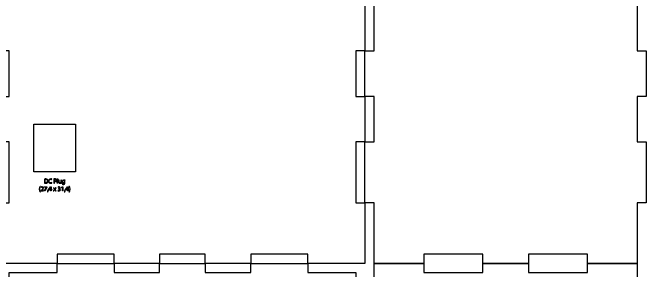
# Model space of a CAD drawing. Extents: x -743 to 1142, y -1188 to 1589.
# Drawn here: x -39 to 1142, y 188 to 669 of the extents above; entities that cross this region are included whole.
import ezdxf

# ---------------------------------------------------------------- set-up
doc = ezdxf.new("R2010")
doc.units = 0
doc.header["$MEASUREMENT"] = 0
doc.layers.add('LAYER_1', color=7, linetype='CONTINUOUS')

# ---------------------------------------------------------------- blocks, each defined once
blk = doc.blocks.new('BLOCK_3')
at = {"layer": 'LAYER_1', "color": 7}
blk.add_lwpolyline([(-62.7, 1589.5), (43.6, 1589.5), (43.6, 1572.5), (149.9, 1572.5), (149.9, 1589.5), (234.9, 1589.5), (234.9, 1572.5), (320, 1572.5), (320, 1589.5), (405, 1589.5), (405, 1572.5), (511.3, 1572.5), (511.3, 1589.5), (617.6, 1589.5), (617.6, 1476.1), (600.6, 1476.1), (600.6, 1362.7), (617.6, 1362.7), (617.6, 1277.7), (600.6, 1277.7), (600.6, 1192.6), (617.6, 1192.6), (617.6, 1107.6), (600.6, 1107.6), (600.6, 1022.5), (617.6, 1022.5), (617.6, 937.5), (600.6, 937.5), (600.6, 852.5), (617.6, 852.5), (617.6, 767.4), (600.6, 767.4), (600.6, 682.4), (617.6, 682.4), (617.6, 597.3), (600.6, 597.3), (600.6, 512.3), (617.6, 512.3), (617.6, 427.3), (600.6, 427.3), (600.6, 313.9), (617.6, 313.9), (617.6, 200.5), (511.3, 200.5), (511.3, 217.5), (405, 217.5), (405, 200.5), (320, 200.5), (320, 217.5), (234.9, 217.5), (234.9, 200.5), (149.9, 200.5), (149.9, 217.5), (43.6, 217.5), (43.6, 200.5), (-62.7, 200.5), (-62.7, 313.9), (-45.7, 313.9), (-45.7, 427.3), (-62.7, 427.3), (-62.7, 512.3), (-45.7, 512.3), (-45.7, 597.3), (-62.7, 597.3), (-62.7, 682.4), (-45.7, 682.4), (-45.7, 767.4), (-62.7, 767.4), (-62.7, 852.5), (-45.7, 852.5), (-45.7, 937.5), (-62.7, 937.5), (-62.7, 1022.5), (-45.7, 1022.5), (-45.7, 1107.6), (-62.7, 1107.6), (-62.7, 1192.6), (-45.7, 1192.6), (-45.7, 1277.7), (-62.7, 1277.7), (-62.7, 1362.7), (-45.7, 1362.7), (-45.7, 1476.1), (-62.7, 1476.1), (-62.7, 1589.5)], dxfattribs=at)
blk = doc.blocks.new('BLOCK_4')
at = {"layer": 'LAYER_1', "color": 7}
blk.add_lwpolyline([(634.6, 1589.5), (727.5, 1589.5), (727.5, 1572.5), (837.3, 1572.5), (837.3, 1589.5), (922.3, 1589.5), (922.3, 1572.5), (1032.2, 1572.5), (1032.2, 1589.5), (1125, 1589.5), (1125, 1476.1), (1142, 1476.1), (1142, 1362.7), (1125, 1362.7), (1125, 1277.7), (1142, 1277.7), (1142, 1192.6), (1125, 1192.6), (1125, 1107.6), (1142, 1107.6), (1142, 1022.5), (1125, 1022.5), (1125, 937.5), (1142, 937.5), (1142, 852.5), (1125, 852.5), (1125, 767.4), (1142, 767.4), (1142, 682.4), (1125, 682.4), (1125, 597.3), (1142, 597.3), (1142, 512.3), (1125, 512.3), (1125, 427.3), (1142, 427.3), (1142, 313.9), (1125, 313.9), (1125, 200.5), (1032.2, 200.5), (1032.2, 217.5), (922.3, 217.5), (922.3, 200.5), (837.3, 200.5), (837.3, 217.5), (727.5, 217.5), (727.5, 200.5), (634.6, 200.5), (634.6, 313.9), (617.6, 313.9), (617.6, 427.3), (634.6, 427.3), (634.6, 512.3), (617.6, 512.3), (617.6, 597.3), (634.6, 597.3), (634.6, 682.4), (617.6, 682.4), (617.6, 767.4), (634.6, 767.4), (634.6, 852.5), (617.6, 852.5), (617.6, 937.5), (634.6, 937.5), (634.6, 1022.5), (617.6, 1022.5), (617.6, 1107.6), (634.6, 1107.6), (634.6, 1192.6), (617.6, 1192.6), (617.6, 1277.7), (634.6, 1277.7), (634.6, 1362.7), (617.6, 1362.7), (617.6, 1476.1), (634.6, 1476.1), (634.6, 1589.5)], dxfattribs=at)
blk = doc.blocks.new('BLOCK_5')
at = {"layer": 'LAYER_1', "color": 7}
blk.add_lwpolyline([(634.6, 200.5), (727.5, 200.5), (727.5, 183.5), (837.3, 183.5), (837.3, 200.5), (922.3, 200.5), (922.3, 183.5), (1032.2, 183.5), (1032.2, 200.5), (1125, 200.5), (1125, 87.1), (1142, 87.1), (1142, -26.3), (1125, -26.3), (1125, -111.3), (1142, -111.3), (1142, -196.3), (1125, -196.3), (1125, -281.4), (1142, -281.4), (1142, -366.4), (1125, -366.4), (1125, -451.5), (1142, -451.5), (1142, -536.5), (1125, -536.5), (1125, -621.5), (1142, -621.5), (1142, -706.6), (1125, -706.6), (1125, -791.6), (1142, -791.6), (1142, -876.7), (1125, -876.7), (1125, -961.7), (1142, -961.7), (1142, -1075.1), (1125, -1075.1), (1125, -1188.5), (1032.2, -1188.5), (1032.2, -1171.5), (922.3, -1171.5), (922.3, -1188.5), (837.3, -1188.5), (837.3, -1171.5), (727.5, -1171.5), (727.5, -1188.5), (634.6, -1188.5), (634.6, -1075.1), (617.6, -1075.1), (617.6, -961.7), (634.6, -961.7), (634.6, -876.7), (617.6, -876.7), (617.6, -791.6), (634.6, -791.6), (634.6, -706.6), (617.6, -706.6), (617.6, -621.5), (634.6, -621.5), (634.6, -536.5), (617.6, -536.5), (617.6, -451.5), (634.6, -451.5), (634.6, -366.4), (617.6, -366.4), (617.6, -281.4), (634.6, -281.4), (634.6, -196.3), (617.6, -196.3), (617.6, -111.3), (634.6, -111.3), (634.6, -26.3), (617.6, -26.3), (617.6, 87.1), (634.6, 87.1), (634.6, 200.5)], dxfattribs=at)
blk = doc.blocks.new('BLOCK_7')
at = {"layer": 'LAYER_1', "color": 7}
blk.add_lwpolyline([(-45.7, 183.5), (43.6, 183.5), (43.6, 200.5), (149.9, 200.5), (149.9, 183.5), (234.9, 183.5), (234.9, 200.5), (320, 200.5), (320, 183.5), (405, 183.5), (405, 200.5), (511.3, 200.5), (511.3, 183.5), (600.6, 183.5), (600.6, 90.7), (617.6, 90.7), (617.6, -19.2), (600.6, -19.2), (600.6, -104.2), (617.6, -104.2), (617.6, -214.1), (600.6, -214.1), (600.6, -306.9), (511.3, -306.9), (511.3, -323.9), (405, -323.9), (405, -306.9), (320, -306.9), (320, -323.9), (234.9, -323.9), (234.9, -306.9), (149.9, -306.9), (149.9, -323.9), (43.6, -323.9), (43.6, -306.9), (-45.7, -306.9), (-45.7, -214.1), (-62.7, -214.1), (-62.7, -104.2), (-45.7, -104.2), (-45.7, -19.2), (-62.7, -19.2), (-62.7, 90.7), (-45.7, 90.7), (-45.7, 183.5)], dxfattribs=at)
blk = doc.blocks.new('BLOCK_19')
at = {"layer": 'LAYER_1'}
h = blk.add_hatch(color=1, dxfattribs=at)
h.dxf.hatch_style = 2
edge = h.paths.add_edge_path()
edge.add_spline(control_points=[(20.2, 358.1), (20.9, 358.3), (21.6, 358.3), (22.5, 358.3), (24, 358.3), (25, 358), (25.7, 357.3), (26.5, 356.7), (26.9, 355.7), (26.9, 354.4), (26.9, 353.1), (26.5, 352), (25.7, 351.3), (25, 350.5), (23.7, 350.1), (22.1, 350.1), (21.4, 350.1), (20.8, 350.1), (20.2, 350.2), (20.2, 350.2), (20.2, 358.1), (20.2, 358.1)], knot_values=[0, 0, 0, 0, 1, 1, 1, 2, 2, 2, 3, 3, 3, 4, 4, 4, 5, 5, 5, 6, 6, 6, 7, 7, 7, 7], degree=3, periodic=1)
edge = h.paths.add_edge_path()
edge.add_spline(control_points=[(21.3, 351), (21.5, 351), (21.9, 351), (22.3, 351), (24.6, 351), (25.8, 352.2), (25.8, 354.4), (25.8, 356.3), (24.7, 357.5), (22.5, 357.5), (22, 357.5), (21.6, 357.5), (21.3, 357.4), (21.3, 357.4), (21.3, 351), (21.3, 351)], knot_values=[0, 0, 0, 0, 1, 1, 1, 2, 2, 2, 3, 3, 3, 4, 4, 4, 5, 5, 5, 5], degree=3, periodic=1)
h = blk.add_hatch(color=1, dxfattribs=at)
h.dxf.hatch_style = 2
edge = h.paths.add_edge_path()
edge.add_spline(control_points=[(33.9, 350.4), (33.5, 350.2), (32.7, 350.1), (31.7, 350.1), (29.5, 350.1), (27.7, 351.5), (27.7, 354.2), (27.7, 356.7), (29.5, 358.4), (32, 358.4), (33, 358.4), (33.6, 358.2), (33.9, 358), (33.9, 358), (33.6, 357.2), (33.6, 357.2), (33.2, 357.4), (32.7, 357.5), (32, 357.5), (30.1, 357.5), (28.9, 356.3), (28.9, 354.2), (28.9, 352.2), (30, 350.9), (31.9, 350.9), (32.6, 350.9), (33.2, 351.1), (33.7, 351.3), (33.7, 351.3), (33.9, 350.4), (33.9, 350.4)], knot_values=[0, 0, 0, 0, 1, 1, 1, 2, 2, 2, 3, 3, 3, 4, 4, 4, 5, 5, 5, 6, 6, 6, 7, 7, 7, 8, 8, 8, 9, 9, 9, 10, 10, 10, 10], degree=3, periodic=1)
h = blk.add_hatch(color=1, dxfattribs=at)
h.dxf.hatch_style = 2
edge = h.paths.add_edge_path()
edge.add_spline(control_points=[(37.7, 358.2), (38.2, 358.3), (38.9, 358.3), (39.7, 358.3), (40.8, 358.3), (41.5, 358.1), (42, 357.7), (42.4, 357.3), (42.7, 356.7), (42.7, 356), (42.7, 355.2), (42.5, 354.7), (42.1, 354.2), (41.5, 353.6), (40.6, 353.3), (39.6, 353.3), (39.3, 353.3), (39, 353.4), (38.8, 353.4), (38.8, 353.4), (38.8, 350.2), (38.8, 350.2), (38.8, 350.2), (37.7, 350.2), (37.7, 350.2), (37.7, 350.2), (37.7, 358.2), (37.7, 358.2)], knot_values=[0, 0, 0, 0, 1, 1, 1, 2, 2, 2, 3, 3, 3, 4, 4, 4, 5, 5, 5, 6, 6, 6, 7, 7, 7, 8, 8, 8, 9, 9, 9, 9], degree=3, periodic=1)
edge = h.paths.add_edge_path()
edge.add_spline(control_points=[(38.8, 354.3), (39, 354.2), (39.3, 354.2), (39.6, 354.2), (40.9, 354.2), (41.7, 354.8), (41.7, 355.9), (41.7, 357), (40.9, 357.5), (39.8, 357.5), (39.3, 357.5), (39, 357.5), (38.8, 357.4), (38.8, 357.4), (38.8, 354.3), (38.8, 354.3)], knot_values=[0, 0, 0, 0, 1, 1, 1, 2, 2, 2, 3, 3, 3, 4, 4, 4, 5, 5, 5, 5], degree=3, periodic=1)
h = blk.add_hatch(color=1, dxfattribs=at)
h.dxf.hatch_style = 2
h.paths.add_polyline_path([(44, 358.7), (45.1, 358.7), (45.1, 350.2), (44, 350.2)])
h = blk.add_hatch(color=1, dxfattribs=at)
h.dxf.hatch_style = 2
edge = h.paths.add_edge_path()
edge.add_spline(control_points=[(51.7, 351.8), (51.7, 351.2), (51.7, 350.6), (51.8, 350.2), (51.8, 350.2), (50.8, 350.2), (50.8, 350.2), (50.8, 350.2), (50.8, 351.1), (50.8, 351.1), (50.8, 351.1), (50.7, 351.1), (50.7, 351.1), (50.5, 350.7), (49.9, 350.1), (48.8, 350.1), (47.9, 350.1), (46.8, 350.6), (46.8, 352.6), (46.8, 352.6), (46.8, 356), (46.8, 356), (46.8, 356), (47.9, 356), (47.9, 356), (47.9, 356), (47.9, 352.8), (47.9, 352.8), (47.9, 351.7), (48.2, 350.9), (49.2, 350.9), (49.9, 350.9), (50.4, 351.4), (50.6, 351.9), (50.6, 352), (50.7, 352.2), (50.7, 352.4), (50.7, 352.4), (50.7, 356), (50.7, 356), (50.7, 356), (51.7, 356), (51.7, 356), (51.7, 356), (51.7, 351.8), (51.7, 351.8)], knot_values=[0, 0, 0, 0, 1, 1, 1, 2, 2, 2, 3, 3, 3, 4, 4, 4, 5, 5, 5, 6, 6, 6, 7, 7, 7, 8, 8, 8, 9, 9, 9, 10, 10, 10, 11, 11, 11, 12, 12, 12, 13, 13, 13, 14, 14, 14, 15, 15, 15, 15], degree=3, periodic=1)
h = blk.add_hatch(color=1, dxfattribs=at)
h.dxf.hatch_style = 2
edge = h.paths.add_edge_path()
edge.add_spline(control_points=[(58.4, 351), (58.4, 349.7), (58.2, 348.9), (57.6, 348.4), (57, 347.9), (56.2, 347.7), (55.5, 347.7), (54.8, 347.7), (54, 347.8), (53.5, 348.2), (53.5, 348.2), (53.8, 349), (53.8, 349), (54.2, 348.7), (54.8, 348.5), (55.5, 348.5), (56.6, 348.5), (57.4, 349.1), (57.4, 350.5), (57.4, 350.5), (57.4, 351.2), (57.4, 351.2), (57.4, 351.2), (57.4, 351.2), (57.4, 351.2), (57.1, 350.6), (56.4, 350.2), (55.5, 350.2), (54.1, 350.2), (53, 351.4), (53, 353), (53, 355), (54.3, 356.1), (55.7, 356.1), (56.7, 356.1), (57.2, 355.6), (57.5, 355.1), (57.5, 355.1), (57.5, 355.1), (57.5, 355.1), (57.5, 355.1), (57.5, 356), (57.5, 356), (57.5, 356), (58.5, 356), (58.5, 356), (58.4, 355.6), (58.4, 355.1), (58.4, 354.4), (58.4, 354.4), (58.4, 351), (58.4, 351)], knot_values=[0, 0, 0, 0, 1, 1, 1, 2, 2, 2, 3, 3, 3, 4, 4, 4, 5, 5, 5, 6, 6, 6, 7, 7, 7, 8, 8, 8, 9, 9, 9, 10, 10, 10, 11, 11, 11, 12, 12, 12, 13, 13, 13, 14, 14, 14, 15, 15, 15, 16, 16, 16, 17, 17, 17, 17], degree=3, periodic=1)
edge = h.paths.add_edge_path()
edge.add_spline(control_points=[(57.4, 353.7), (57.4, 353.9), (57.4, 354), (57.3, 354.2), (57.1, 354.8), (56.6, 355.3), (55.8, 355.3), (54.8, 355.3), (54.1, 354.4), (54.1, 353.1), (54.1, 352), (54.7, 351), (55.8, 351), (56.5, 351), (57.1, 351.4), (57.3, 352.1), (57.4, 352.3), (57.4, 352.5), (57.4, 352.7), (57.4, 352.7), (57.4, 353.7), (57.4, 353.7)], knot_values=[0, 0, 0, 0, 1, 1, 1, 2, 2, 2, 3, 3, 3, 4, 4, 4, 5, 5, 5, 6, 6, 6, 7, 7, 7, 7], degree=3, periodic=1)
blk.add_lwpolyline([(44, 358.7), (45.1, 358.7), (45.1, 350.2), (44, 350.2), (44, 358.7)], dxfattribs=at)
for points, knots in [([(20.2, 358.1), (20.9, 358.3), (21.6, 358.3), (22.5, 358.3), (24, 358.3), (25, 358), (25.7, 357.3), (26.5, 356.7), (26.9, 355.7), (26.9, 354.4), (26.9, 353.1), (26.5, 352), (25.7, 351.3), (25, 350.5), (23.7, 350.1), (22.1, 350.1), (21.4, 350.1), (20.8, 350.1), (20.2, 350.2), (20.2, 350.2), (20.2, 358.1), (20.2, 358.1)], [0, 0, 0, 0, 1, 1, 1, 2, 2, 2, 3, 3, 3, 4, 4, 4, 5, 5, 5, 6, 6, 6, 7, 7, 7, 7]), ([(21.3, 351), (21.5, 351), (21.9, 351), (22.3, 351), (24.6, 351), (25.8, 352.2), (25.8, 354.4), (25.8, 356.3), (24.7, 357.5), (22.5, 357.5), (22, 357.5), (21.6, 357.5), (21.3, 357.4), (21.3, 357.4), (21.3, 351), (21.3, 351)], [0, 0, 0, 0, 1, 1, 1, 2, 2, 2, 3, 3, 3, 4, 4, 4, 5, 5, 5, 5]), ([(33.9, 350.4), (33.5, 350.2), (32.7, 350.1), (31.7, 350.1), (29.5, 350.1), (27.7, 351.5), (27.7, 354.2), (27.7, 356.7), (29.5, 358.4), (32, 358.4), (33, 358.4), (33.6, 358.2), (33.9, 358), (33.9, 358), (33.6, 357.2), (33.6, 357.2), (33.2, 357.4), (32.7, 357.5), (32, 357.5), (30.1, 357.5), (28.9, 356.3), (28.9, 354.2), (28.9, 352.2), (30, 350.9), (31.9, 350.9), (32.6, 350.9), (33.2, 351.1), (33.7, 351.3), (33.7, 351.3), (33.9, 350.4), (33.9, 350.4)], [0, 0, 0, 0, 1, 1, 1, 2, 2, 2, 3, 3, 3, 4, 4, 4, 5, 5, 5, 6, 6, 6, 7, 7, 7, 8, 8, 8, 9, 9, 9, 10, 10, 10, 10]), ([(37.7, 358.2), (38.2, 358.3), (38.9, 358.3), (39.7, 358.3), (40.8, 358.3), (41.5, 358.1), (42, 357.7), (42.4, 357.3), (42.7, 356.7), (42.7, 356), (42.7, 355.2), (42.5, 354.7), (42.1, 354.2), (41.5, 353.6), (40.6, 353.3), (39.6, 353.3), (39.3, 353.3), (39, 353.4), (38.8, 353.4), (38.8, 353.4), (38.8, 350.2), (38.8, 350.2), (38.8, 350.2), (37.7, 350.2), (37.7, 350.2), (37.7, 350.2), (37.7, 358.2), (37.7, 358.2)], [0, 0, 0, 0, 1, 1, 1, 2, 2, 2, 3, 3, 3, 4, 4, 4, 5, 5, 5, 6, 6, 6, 7, 7, 7, 8, 8, 8, 9, 9, 9, 9]), ([(38.8, 354.3), (39, 354.2), (39.3, 354.2), (39.6, 354.2), (40.9, 354.2), (41.7, 354.8), (41.7, 355.9), (41.7, 357), (40.9, 357.5), (39.8, 357.5), (39.3, 357.5), (39, 357.5), (38.8, 357.4), (38.8, 357.4), (38.8, 354.3), (38.8, 354.3)], [0, 0, 0, 0, 1, 1, 1, 2, 2, 2, 3, 3, 3, 4, 4, 4, 5, 5, 5, 5]), ([(51.7, 351.8), (51.7, 351.2), (51.7, 350.6), (51.8, 350.2), (51.8, 350.2), (50.8, 350.2), (50.8, 350.2), (50.8, 350.2), (50.8, 351.1), (50.8, 351.1), (50.8, 351.1), (50.7, 351.1), (50.7, 351.1), (50.5, 350.7), (49.9, 350.1), (48.8, 350.1), (47.9, 350.1), (46.8, 350.6), (46.8, 352.6), (46.8, 352.6), (46.8, 356), (46.8, 356), (46.8, 356), (47.9, 356), (47.9, 356), (47.9, 356), (47.9, 352.8), (47.9, 352.8), (47.9, 351.7), (48.2, 350.9), (49.2, 350.9), (49.9, 350.9), (50.4, 351.4), (50.6, 351.9), (50.6, 352), (50.7, 352.2), (50.7, 352.4), (50.7, 352.4), (50.7, 356), (50.7, 356), (50.7, 356), (51.7, 356), (51.7, 356), (51.7, 356), (51.7, 351.8), (51.7, 351.8)], [0, 0, 0, 0, 1, 1, 1, 2, 2, 2, 3, 3, 3, 4, 4, 4, 5, 5, 5, 6, 6, 6, 7, 7, 7, 8, 8, 8, 9, 9, 9, 10, 10, 10, 11, 11, 11, 12, 12, 12, 13, 13, 13, 14, 14, 14, 15, 15, 15, 15]), ([(58.4, 351), (58.4, 349.7), (58.2, 348.9), (57.6, 348.4), (57, 347.9), (56.2, 347.7), (55.5, 347.7), (54.8, 347.7), (54, 347.8), (53.5, 348.2), (53.5, 348.2), (53.8, 349), (53.8, 349), (54.2, 348.7), (54.8, 348.5), (55.5, 348.5), (56.6, 348.5), (57.4, 349.1), (57.4, 350.5), (57.4, 350.5), (57.4, 351.2), (57.4, 351.2), (57.4, 351.2), (57.4, 351.2), (57.4, 351.2), (57.1, 350.6), (56.4, 350.2), (55.5, 350.2), (54.1, 350.2), (53, 351.4), (53, 353), (53, 355), (54.3, 356.1), (55.7, 356.1), (56.7, 356.1), (57.2, 355.6), (57.5, 355.1), (57.5, 355.1), (57.5, 355.1), (57.5, 355.1), (57.5, 355.1), (57.5, 356), (57.5, 356), (57.5, 356), (58.5, 356), (58.5, 356), (58.4, 355.6), (58.4, 355.1), (58.4, 354.4), (58.4, 354.4), (58.4, 351), (58.4, 351)], [0, 0, 0, 0, 1, 1, 1, 2, 2, 2, 3, 3, 3, 4, 4, 4, 5, 5, 5, 6, 6, 6, 7, 7, 7, 8, 8, 8, 9, 9, 9, 10, 10, 10, 11, 11, 11, 12, 12, 12, 13, 13, 13, 14, 14, 14, 15, 15, 15, 16, 16, 16, 17, 17, 17, 17]), ([(57.4, 353.7), (57.4, 353.9), (57.4, 354), (57.3, 354.2), (57.1, 354.8), (56.6, 355.3), (55.8, 355.3), (54.8, 355.3), (54.1, 354.4), (54.1, 353.1), (54.1, 352), (54.7, 351), (55.8, 351), (56.5, 351), (57.1, 351.4), (57.3, 352.1), (57.4, 352.3), (57.4, 352.5), (57.4, 352.7), (57.4, 352.7), (57.4, 353.7), (57.4, 353.7)], [0, 0, 0, 0, 1, 1, 1, 2, 2, 2, 3, 3, 3, 4, 4, 4, 5, 5, 5, 6, 6, 6, 7, 7, 7, 7])]:
    blk.add_open_spline(points, degree=3, knots=knots, dxfattribs=at)
blk = doc.blocks.new('BLOCK_20')
at = {"layer": 'LAYER_1'}
h = blk.add_hatch(color=1, dxfattribs=at)
h.dxf.hatch_style = 2
edge = h.paths.add_edge_path()
edge.add_spline(control_points=[(12.8, 344.1), (11.9, 342.9), (11.3, 341.4), (11.3, 339.2), (11.3, 337.1), (12, 335.5), (12.8, 334.3), (12.8, 334.3), (12, 334.3), (12, 334.3), (11.2, 335.3), (10.4, 336.9), (10.4, 339.2), (10.4, 341.6), (11.2, 343.1), (12, 344.1), (12, 344.1), (12.8, 344.1), (12.8, 344.1)], knot_values=[0, 0, 0, 0, 1, 1, 1, 2, 2, 2, 3, 3, 3, 4, 4, 4, 5, 5, 5, 6, 6, 6, 6], degree=3, periodic=1)
h = blk.add_hatch(color=1, dxfattribs=at)
h.dxf.hatch_style = 2
edge = h.paths.add_edge_path()
edge.add_spline(control_points=[(13.6, 335.8), (13.6, 335.8), (13.6, 336.4), (13.6, 336.4), (13.6, 336.4), (14.4, 337.2), (14.4, 337.2), (16.4, 339.1), (17.3, 340.1), (17.3, 341.3), (17.3, 342.1), (17, 342.8), (15.8, 342.8), (15.1, 342.8), (14.5, 342.5), (14.1, 342.2), (14.1, 342.2), (13.8, 342.9), (13.8, 342.9), (14.3, 343.4), (15.1, 343.7), (16, 343.7), (17.7, 343.7), (18.4, 342.6), (18.4, 341.4), (18.4, 340), (17.4, 338.8), (15.7, 337.3), (15.7, 337.3), (15.1, 336.7), (15.1, 336.7), (15.1, 336.7), (15.1, 336.7), (15.1, 336.7), (15.1, 336.7), (18.6, 336.7), (18.6, 336.7), (18.6, 336.7), (18.6, 335.8), (18.6, 335.8), (18.6, 335.8), (13.6, 335.8), (13.6, 335.8)], knot_values=[0, 0, 0, 0, 1, 1, 1, 2, 2, 2, 3, 3, 3, 4, 4, 4, 5, 5, 5, 6, 6, 6, 7, 7, 7, 8, 8, 8, 9, 9, 9, 10, 10, 10, 11, 11, 11, 12, 12, 12, 13, 13, 13, 14, 14, 14, 14], degree=3, periodic=1)
h = blk.add_hatch(color=1, dxfattribs=at)
h.dxf.hatch_style = 2
h.paths.add_polyline_path([(24.8, 343.6), (24.8, 342.9), (21.4, 335.8), (20.3, 335.8), (23.7, 342.7), (23.7, 342.7), (19.9, 342.7), (19.9, 343.6)])
h = blk.add_hatch(color=1, dxfattribs=at)
h.dxf.hatch_style = 2
h.paths.add_polyline_path([(31.7, 335.8), (31.7, 337.9), (28, 337.9), (28, 338.6), (31.5, 343.6), (32.7, 343.6), (32.7, 338.7), (33.8, 338.7), (33.8, 337.9), (32.7, 337.9), (32.7, 335.8)])
edge = h.paths.add_edge_path()
edge.add_spline(control_points=[(31.7, 338.7), (31.7, 338.7), (31.7, 341.3), (31.7, 341.3), (31.7, 341.7), (31.7, 342.2), (31.7, 342.6), (31.7, 342.6), (31.7, 342.6), (31.7, 342.6), (31.4, 342.1), (31.2, 341.8), (31, 341.4), (31, 341.4), (29.1, 338.8), (29.1, 338.8), (29.1, 338.8), (29.1, 338.7), (29.1, 338.7), (29.1, 338.7), (31.7, 338.7), (31.7, 338.7)], knot_values=[0, 0, 0, 0, 1, 1, 1, 2, 2, 2, 3, 3, 3, 4, 4, 4, 5, 5, 5, 6, 6, 6, 7, 7, 7, 7], degree=3, periodic=1)
h = blk.add_hatch(color=1, dxfattribs=at)
h.dxf.hatch_style = 2
edge = h.paths.add_edge_path()
edge.add_spline(control_points=[(45.5, 337), (45.8, 336.8), (46.4, 336.5), (47.2, 336.5), (48.5, 336.5), (49, 337.4), (48.9, 338), (48.9, 339.1), (47.9, 339.6), (46.9, 339.6), (46.9, 339.6), (46.3, 339.6), (46.3, 339.6), (46.3, 339.6), (46.3, 340.4), (46.3, 340.4), (46.3, 340.4), (46.9, 340.4), (46.9, 340.4), (47.7, 340.4), (48.7, 340.8), (48.7, 341.7), (48.7, 342.3), (48.3, 342.9), (47.3, 342.9), (46.7, 342.9), (46.1, 342.6), (45.7, 342.3), (45.7, 342.3), (45.5, 343.1), (45.5, 343.1), (45.9, 343.4), (46.7, 343.7), (47.5, 343.7), (49, 343.7), (49.7, 342.8), (49.7, 341.9), (49.7, 341), (49.2, 340.4), (48.3, 340), (48.3, 340), (48.3, 340), (48.3, 340), (49.3, 339.8), (50, 339.1), (50, 338), (50, 336.7), (49.1, 335.7), (47.2, 335.7), (46.3, 335.7), (45.6, 335.9), (45.2, 336.2), (45.2, 336.2), (45.5, 337), (45.5, 337)], knot_values=[0, 0, 0, 0, 1, 1, 1, 2, 2, 2, 3, 3, 3, 4, 4, 4, 5, 5, 5, 6, 6, 6, 7, 7, 7, 8, 8, 8, 9, 9, 9, 10, 10, 10, 11, 11, 11, 12, 12, 12, 13, 13, 13, 14, 14, 14, 15, 15, 15, 16, 16, 16, 17, 17, 17, 18, 18, 18, 18], degree=3, periodic=1)
h = blk.add_hatch(color=1, dxfattribs=at)
h.dxf.hatch_style = 2
h.paths.add_polyline_path([(53.6, 342.6), (53.6, 342.6), (52.3, 341.9), (52.1, 342.7), (53.8, 343.6), (54.7, 343.6), (54.7, 335.8), (53.6, 335.8)])
h = blk.add_hatch(color=1, dxfattribs=at)
h.dxf.hatch_style = 2
h.paths.add_polyline_path([(63.3, 335.8), (63.3, 337.9), (59.6, 337.9), (59.6, 338.6), (63.1, 343.6), (64.3, 343.6), (64.3, 338.7), (65.3, 338.7), (65.3, 337.9), (64.3, 337.9), (64.3, 335.8)])
edge = h.paths.add_edge_path()
edge.add_spline(control_points=[(63.3, 338.7), (63.3, 338.7), (63.3, 341.3), (63.3, 341.3), (63.3, 341.7), (63.3, 342.2), (63.3, 342.6), (63.3, 342.6), (63.3, 342.6), (63.3, 342.6), (63, 342.1), (62.8, 341.8), (62.6, 341.4), (62.6, 341.4), (60.7, 338.8), (60.7, 338.8), (60.7, 338.8), (60.7, 338.7), (60.7, 338.7), (60.7, 338.7), (63.3, 338.7), (63.3, 338.7)], knot_values=[0, 0, 0, 0, 1, 1, 1, 2, 2, 2, 3, 3, 3, 4, 4, 4, 5, 5, 5, 6, 6, 6, 7, 7, 7, 7], degree=3, periodic=1)
h = blk.add_hatch(color=1, dxfattribs=at)
h.dxf.hatch_style = 2
edge = h.paths.add_edge_path()
edge.add_spline(control_points=[(65.9, 334.3), (66.7, 335.5), (67.4, 337.1), (67.4, 339.2), (67.4, 341.4), (66.7, 342.9), (65.9, 344.1), (65.9, 344.1), (66.7, 344.1), (66.7, 344.1), (67.4, 343.1), (68.2, 341.6), (68.2, 339.2), (68.2, 336.9), (67.4, 335.3), (66.7, 334.3), (66.7, 334.3), (65.9, 334.3), (65.9, 334.3)], knot_values=[0, 0, 0, 0, 1, 1, 1, 2, 2, 2, 3, 3, 3, 4, 4, 4, 5, 5, 5, 6, 6, 6, 6], degree=3, periodic=1)
h = blk.add_hatch(color=1, dxfattribs=at)
h.dxf.hatch_style = 2
edge = h.paths.add_edge_path()
edge.add_spline(control_points=[(25.6, 334.3), (25.8, 335), (26.2, 336.3), (26.3, 337.2), (26.3, 337.2), (27.5, 337.3), (27.5, 337.3), (27.2, 336.3), (26.7, 334.9), (26.3, 334.4), (26.3, 334.4), (25.6, 334.3), (25.6, 334.3)], knot_values=[0, 0, 0, 0, 1, 1, 1, 2, 2, 2, 3, 3, 3, 4, 4, 4, 4], degree=3, periodic=1)
h = blk.add_hatch(color=1, dxfattribs=at)
h.dxf.hatch_style = 2
edge = h.paths.add_edge_path()
edge.add_spline(control_points=[(37.9, 341.6), (37.9, 341.6), (38.8, 340.3), (38.8, 340.3), (39, 340), (39.2, 339.7), (39.4, 339.4), (39.4, 339.4), (39.4, 339.4), (39.4, 339.4), (39.6, 339.7), (39.8, 340), (40, 340.4), (40, 340.4), (40.8, 341.6), (40.8, 341.6), (40.8, 341.6), (41.9, 341.6), (41.9, 341.6), (41.9, 341.6), (39.9, 338.8), (39.9, 338.8), (39.9, 338.8), (42, 335.8), (42, 335.8), (42, 335.8), (40.8, 335.8), (40.8, 335.8), (40.8, 335.8), (39.9, 337.1), (39.9, 337.1), (39.7, 337.4), (39.5, 337.8), (39.3, 338.1), (39.3, 338.1), (39.3, 338.1), (39.3, 338.1), (39.1, 337.8), (38.9, 337.4), (38.7, 337.1), (38.7, 337.1), (37.8, 335.8), (37.8, 335.8), (37.8, 335.8), (36.7, 335.8), (36.7, 335.8), (36.7, 335.8), (38.7, 338.7), (38.7, 338.7), (38.7, 338.7), (36.8, 341.6), (36.8, 341.6), (36.8, 341.6), (37.9, 341.6), (37.9, 341.6)], knot_values=[0, 0, 0, 0, 1, 1, 1, 2, 2, 2, 3, 3, 3, 4, 4, 4, 5, 5, 5, 6, 6, 6, 7, 7, 7, 8, 8, 8, 9, 9, 9, 10, 10, 10, 11, 11, 11, 12, 12, 12, 13, 13, 13, 14, 14, 14, 15, 15, 15, 16, 16, 16, 17, 17, 17, 18, 18, 18, 18], degree=3, periodic=1)
h = blk.add_hatch(color=1, dxfattribs=at)
h.dxf.hatch_style = 2
edge = h.paths.add_edge_path()
edge.add_spline(control_points=[(57.2, 334.3), (57.4, 335), (57.8, 336.3), (57.9, 337.2), (57.9, 337.2), (59.1, 337.3), (59.1, 337.3), (58.8, 336.3), (58.2, 334.9), (57.9, 334.4), (57.9, 334.4), (57.2, 334.3), (57.2, 334.3)], knot_values=[0, 0, 0, 0, 1, 1, 1, 2, 2, 2, 3, 3, 3, 4, 4, 4, 4], degree=3, periodic=1)
for points in [[(24.8, 343.6), (24.8, 342.9), (21.4, 335.8), (20.3, 335.8), (23.7, 342.7), (23.7, 342.7), (19.9, 342.7), (19.9, 343.6), (24.8, 343.6)], [(31.7, 335.8), (31.7, 337.9), (28, 337.9), (28, 338.6), (31.5, 343.6), (32.7, 343.6), (32.7, 338.7), (33.8, 338.7), (33.8, 337.9), (32.7, 337.9), (32.7, 335.8), (31.7, 335.8)], [(53.6, 342.6), (53.6, 342.6), (52.3, 341.9), (52.1, 342.7), (53.8, 343.6), (54.7, 343.6), (54.7, 335.8), (53.6, 335.8), (53.6, 342.6)], [(63.3, 335.8), (63.3, 337.9), (59.6, 337.9), (59.6, 338.6), (63.1, 343.6), (64.3, 343.6), (64.3, 338.7), (65.3, 338.7), (65.3, 337.9), (64.3, 337.9), (64.3, 335.8), (63.3, 335.8)]]:
    blk.add_lwpolyline(points, dxfattribs=at)
for points, knots in [([(12.8, 344.1), (11.9, 342.9), (11.3, 341.4), (11.3, 339.2), (11.3, 337.1), (12, 335.5), (12.8, 334.3), (12.8, 334.3), (12, 334.3), (12, 334.3), (11.2, 335.3), (10.4, 336.9), (10.4, 339.2), (10.4, 341.6), (11.2, 343.1), (12, 344.1), (12, 344.1), (12.8, 344.1), (12.8, 344.1)], [0, 0, 0, 0, 1, 1, 1, 2, 2, 2, 3, 3, 3, 4, 4, 4, 5, 5, 5, 6, 6, 6, 6]), ([(13.6, 335.8), (13.6, 335.8), (13.6, 336.4), (13.6, 336.4), (13.6, 336.4), (14.4, 337.2), (14.4, 337.2), (16.4, 339.1), (17.3, 340.1), (17.3, 341.3), (17.3, 342.1), (17, 342.8), (15.8, 342.8), (15.1, 342.8), (14.5, 342.5), (14.1, 342.2), (14.1, 342.2), (13.8, 342.9), (13.8, 342.9), (14.3, 343.4), (15.1, 343.7), (16, 343.7), (17.7, 343.7), (18.4, 342.6), (18.4, 341.4), (18.4, 340), (17.4, 338.8), (15.7, 337.3), (15.7, 337.3), (15.1, 336.7), (15.1, 336.7), (15.1, 336.7), (15.1, 336.7), (15.1, 336.7), (15.1, 336.7), (18.6, 336.7), (18.6, 336.7), (18.6, 336.7), (18.6, 335.8), (18.6, 335.8), (18.6, 335.8), (13.6, 335.8), (13.6, 335.8)], [0, 0, 0, 0, 1, 1, 1, 2, 2, 2, 3, 3, 3, 4, 4, 4, 5, 5, 5, 6, 6, 6, 7, 7, 7, 8, 8, 8, 9, 9, 9, 10, 10, 10, 11, 11, 11, 12, 12, 12, 13, 13, 13, 14, 14, 14, 14]), ([(31.7, 338.7), (31.7, 338.7), (31.7, 341.3), (31.7, 341.3), (31.7, 341.7), (31.7, 342.2), (31.7, 342.6), (31.7, 342.6), (31.7, 342.6), (31.7, 342.6), (31.4, 342.1), (31.2, 341.8), (31, 341.4), (31, 341.4), (29.1, 338.8), (29.1, 338.8), (29.1, 338.8), (29.1, 338.7), (29.1, 338.7), (29.1, 338.7), (31.7, 338.7), (31.7, 338.7)], [0, 0, 0, 0, 1, 1, 1, 2, 2, 2, 3, 3, 3, 4, 4, 4, 5, 5, 5, 6, 6, 6, 7, 7, 7, 7]), ([(45.5, 337), (45.8, 336.8), (46.4, 336.5), (47.2, 336.5), (48.5, 336.5), (49, 337.4), (48.9, 338), (48.9, 339.1), (47.9, 339.6), (46.9, 339.6), (46.9, 339.6), (46.3, 339.6), (46.3, 339.6), (46.3, 339.6), (46.3, 340.4), (46.3, 340.4), (46.3, 340.4), (46.9, 340.4), (46.9, 340.4), (47.7, 340.4), (48.7, 340.8), (48.7, 341.7), (48.7, 342.3), (48.3, 342.9), (47.3, 342.9), (46.7, 342.9), (46.1, 342.6), (45.7, 342.3), (45.7, 342.3), (45.5, 343.1), (45.5, 343.1), (45.9, 343.4), (46.7, 343.7), (47.5, 343.7), (49, 343.7), (49.7, 342.8), (49.7, 341.9), (49.7, 341), (49.2, 340.4), (48.3, 340), (48.3, 340), (48.3, 340), (48.3, 340), (49.3, 339.8), (50, 339.1), (50, 338), (50, 336.7), (49.1, 335.7), (47.2, 335.7), (46.3, 335.7), (45.6, 335.9), (45.2, 336.2), (45.2, 336.2), (45.5, 337), (45.5, 337)], [0, 0, 0, 0, 1, 1, 1, 2, 2, 2, 3, 3, 3, 4, 4, 4, 5, 5, 5, 6, 6, 6, 7, 7, 7, 8, 8, 8, 9, 9, 9, 10, 10, 10, 11, 11, 11, 12, 12, 12, 13, 13, 13, 14, 14, 14, 15, 15, 15, 16, 16, 16, 17, 17, 17, 18, 18, 18, 18]), ([(63.3, 338.7), (63.3, 338.7), (63.3, 341.3), (63.3, 341.3), (63.3, 341.7), (63.3, 342.2), (63.3, 342.6), (63.3, 342.6), (63.3, 342.6), (63.3, 342.6), (63, 342.1), (62.8, 341.8), (62.6, 341.4), (62.6, 341.4), (60.7, 338.8), (60.7, 338.8), (60.7, 338.8), (60.7, 338.7), (60.7, 338.7), (60.7, 338.7), (63.3, 338.7), (63.3, 338.7)], [0, 0, 0, 0, 1, 1, 1, 2, 2, 2, 3, 3, 3, 4, 4, 4, 5, 5, 5, 6, 6, 6, 7, 7, 7, 7]), ([(65.9, 334.3), (66.7, 335.5), (67.4, 337.1), (67.4, 339.2), (67.4, 341.4), (66.7, 342.9), (65.9, 344.1), (65.9, 344.1), (66.7, 344.1), (66.7, 344.1), (67.4, 343.1), (68.2, 341.6), (68.2, 339.2), (68.2, 336.9), (67.4, 335.3), (66.7, 334.3), (66.7, 334.3), (65.9, 334.3), (65.9, 334.3)], [0, 0, 0, 0, 1, 1, 1, 2, 2, 2, 3, 3, 3, 4, 4, 4, 5, 5, 5, 6, 6, 6, 6]), ([(25.6, 334.3), (25.8, 335), (26.2, 336.3), (26.3, 337.2), (26.3, 337.2), (27.5, 337.3), (27.5, 337.3), (27.2, 336.3), (26.7, 334.9), (26.3, 334.4), (26.3, 334.4), (25.6, 334.3), (25.6, 334.3)], [0, 0, 0, 0, 1, 1, 1, 2, 2, 2, 3, 3, 3, 4, 4, 4, 4]), ([(37.9, 341.6), (37.9, 341.6), (38.8, 340.3), (38.8, 340.3), (39, 340), (39.2, 339.7), (39.4, 339.4), (39.4, 339.4), (39.4, 339.4), (39.4, 339.4), (39.6, 339.7), (39.8, 340), (40, 340.4), (40, 340.4), (40.8, 341.6), (40.8, 341.6), (40.8, 341.6), (41.9, 341.6), (41.9, 341.6), (41.9, 341.6), (39.9, 338.8), (39.9, 338.8), (39.9, 338.8), (42, 335.8), (42, 335.8), (42, 335.8), (40.8, 335.8), (40.8, 335.8), (40.8, 335.8), (39.9, 337.1), (39.9, 337.1), (39.7, 337.4), (39.5, 337.8), (39.3, 338.1), (39.3, 338.1), (39.3, 338.1), (39.3, 338.1), (39.1, 337.8), (38.9, 337.4), (38.7, 337.1), (38.7, 337.1), (37.8, 335.8), (37.8, 335.8), (37.8, 335.8), (36.7, 335.8), (36.7, 335.8), (36.7, 335.8), (38.7, 338.7), (38.7, 338.7), (38.7, 338.7), (36.8, 341.6), (36.8, 341.6), (36.8, 341.6), (37.9, 341.6), (37.9, 341.6)], [0, 0, 0, 0, 1, 1, 1, 2, 2, 2, 3, 3, 3, 4, 4, 4, 5, 5, 5, 6, 6, 6, 7, 7, 7, 8, 8, 8, 9, 9, 9, 10, 10, 10, 11, 11, 11, 12, 12, 12, 13, 13, 13, 14, 14, 14, 15, 15, 15, 16, 16, 16, 17, 17, 17, 18, 18, 18, 18]), ([(57.2, 334.3), (57.4, 335), (57.8, 336.3), (57.9, 337.2), (57.9, 337.2), (59.1, 337.3), (59.1, 337.3), (58.8, 336.3), (58.2, 334.9), (57.9, 334.4), (57.9, 334.4), (57.2, 334.3), (57.2, 334.3)], [0, 0, 0, 0, 1, 1, 1, 2, 2, 2, 3, 3, 3, 4, 4, 4, 4])]:
    blk.add_open_spline(points, degree=3, knots=knots, dxfattribs=at)
blk = doc.blocks.new('BLOCK_18')
at = {"layer": 'LAYER_1'}
for name in ['BLOCK_19', 'BLOCK_20']:
    blk.add_blockref(name, (0, 0), dxfattribs=at)

msp = doc.modelspace()

# ---------------------------------------------------------------- linework, layer by layer
at = {"layer": 'LAYER_1', "color": 7}
msp.add_lwpolyline([(0.5, 460.3), (78.2, 460.3), (78.2, 371.3), (0.5, 371.3), (0.5, 460.3)], dxfattribs=at)

# ---------------------------------------------------------------- block references
at = {"layer": 'LAYER_1'}
for name in ['BLOCK_3', 'BLOCK_4', 'BLOCK_18', 'BLOCK_7', 'BLOCK_5']:
    msp.add_blockref(name, (0, 0), dxfattribs=at)

doc.saveas('drawing.dxf')
